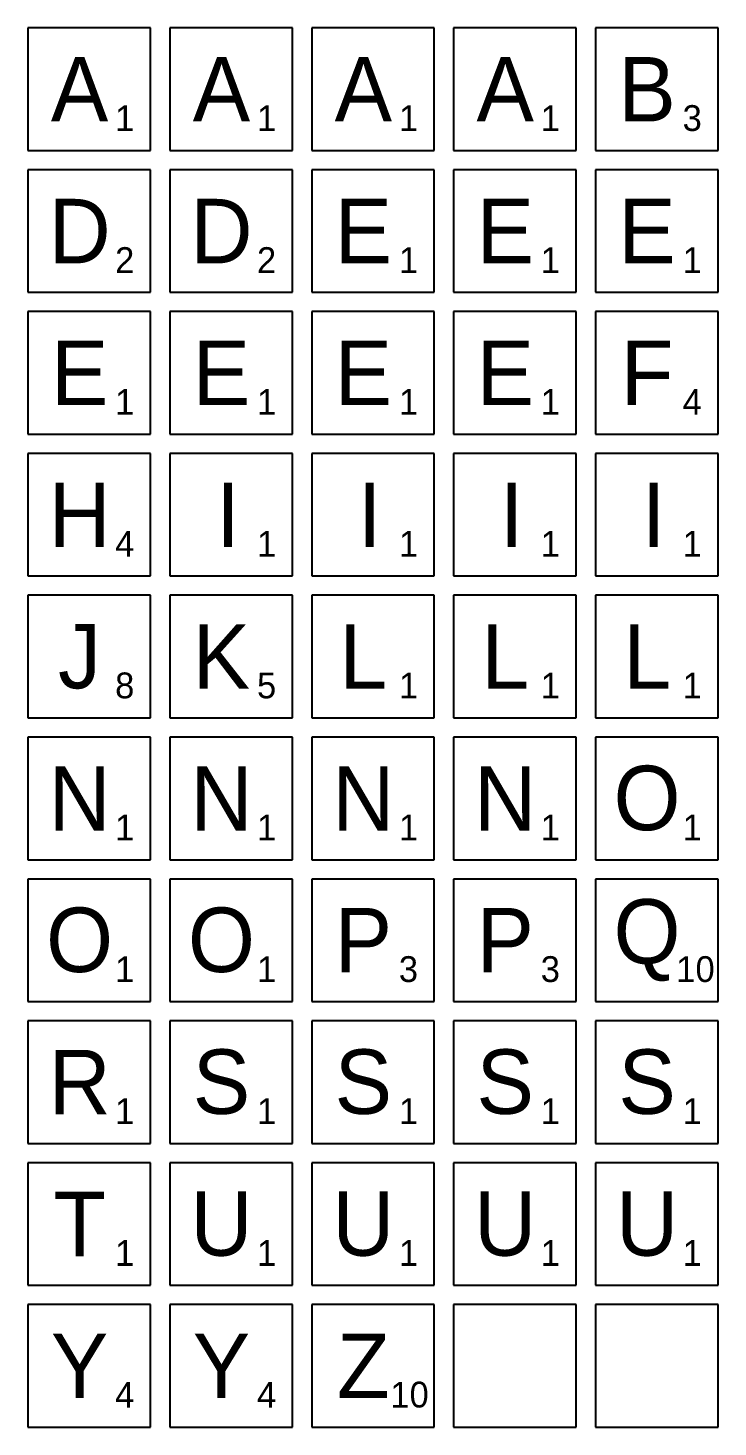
# Model space of a CAD drawing. Header units: millimetres. Extents: x 0 to 217, y 0 to 217.
# Drawn here: x 110 to 217, y 0 to 217 of the extents above; entities that cross this region are included whole.
import ezdxf

# ---------------------------------------------------------------- set-up
doc = ezdxf.new("R2010")
doc.units = ezdxf.units.MM
doc.layers.get('0').update_dxf_attribs({"linetype": 'CONTINUOUS', "lineweight": 25, "true_color": 0x000000})
doc.layers.add('letter', color=7, linetype='CONTINUOUS', lineweight=25, true_color=0x000000)
doc.layers.add('score', color=7, linetype='CONTINUOUS', lineweight=25, true_color=0x000000)
doc.styles.add('textstyle0', font='')
doc.styles.add('textstyle10', font='')
doc.styles.add('textstyle104', font='')
doc.styles.add('textstyle105', font='')
doc.styles.add('textstyle107', font='')
doc.styles.add('textstyle108', font='')
doc.styles.add('textstyle109', font='')
doc.styles.add('textstyle11', font='')
doc.styles.add('textstyle110', font='')
doc.styles.add('textstyle111', font='')
doc.styles.add('textstyle112', font='')
doc.styles.add('textstyle113', font='')
doc.styles.add('textstyle115', font='')
doc.styles.add('textstyle116', font='')
doc.styles.add('textstyle117', font='')
doc.styles.add('textstyle12', font='')
doc.styles.add('textstyle120', font='')
doc.styles.add('textstyle121', font='')
doc.styles.add('textstyle123', font='')
doc.styles.add('textstyle128', font='')
doc.styles.add('textstyle129', font='')
doc.styles.add('textstyle131', font='')
doc.styles.add('textstyle132', font='')
doc.styles.add('textstyle133', font='')
doc.styles.add('textstyle134', font='')
doc.styles.add('textstyle135', font='')
doc.styles.add('textstyle14', font='')
doc.styles.add('textstyle140', font='')
doc.styles.add('textstyle141', font='')
doc.styles.add('textstyle143', font='')
doc.styles.add('textstyle144', font='')
doc.styles.add('textstyle145', font='')
doc.styles.add('textstyle15', font='')
doc.styles.add('textstyle152', font='')
doc.styles.add('textstyle153', font='')
doc.styles.add('textstyle154', font='')
doc.styles.add('textstyle155', font='')
doc.styles.add('textstyle157', font='')
doc.styles.add('textstyle16', font='')
doc.styles.add('textstyle174', font='')
doc.styles.add('textstyle175', font='')
doc.styles.add('textstyle176', font='')
doc.styles.add('textstyle177', font='')
doc.styles.add('textstyle179', font='')
doc.styles.add('textstyle18', font='')
doc.styles.add('textstyle180', font='')
doc.styles.add('textstyle181', font='')
doc.styles.add('textstyle182', font='')
doc.styles.add('textstyle185', font='')
doc.styles.add('textstyle186', font='')
doc.styles.add('textstyle187', font='')
doc.styles.add('textstyle188', font='')
doc.styles.add('textstyle190', font='')
doc.styles.add('textstyle193', font='')
doc.styles.add('textstyle194', font='')
doc.styles.add('textstyle196', font='')
doc.styles.add('textstyle197', font='')
doc.styles.add('textstyle27', font='')
doc.styles.add('textstyle28', font='')
doc.styles.add('textstyle30', font='')
doc.styles.add('textstyle31', font='')
doc.styles.add('textstyle32', font='')
doc.styles.add('textstyle33', font='')
doc.styles.add('textstyle34', font='')
doc.styles.add('textstyle35', font='')
doc.styles.add('textstyle36', font='')
doc.styles.add('textstyle40', font='')
doc.styles.add('textstyle47', font='')
doc.styles.add('textstyle48', font='')
doc.styles.add('textstyle50', font='')
doc.styles.add('textstyle51', font='')
doc.styles.add('textstyle52', font='')
doc.styles.add('textstyle53', font='')
doc.styles.add('textstyle54', font='')
doc.styles.add('textstyle59', font='')
doc.styles.add('textstyle60', font='')
doc.styles.add('textstyle62', font='')
doc.styles.add('textstyle7', font='')
doc.styles.add('textstyle73', font='')
doc.styles.add('textstyle74', font='')
doc.styles.add('textstyle75', font='')
doc.styles.add('textstyle76', font='')
doc.styles.add('textstyle77', font='')
doc.styles.add('textstyle78', font='')
doc.styles.add('textstyle8', font='')
doc.styles.add('textstyle80', font='')
doc.styles.add('textstyle81', font='')
doc.styles.add('textstyle82', font='')
doc.styles.add('textstyle83', font='')
doc.styles.add('textstyle84', font='')
doc.styles.add('textstyle85', font='')
doc.styles.add('textstyle86', font='')
doc.styles.add('textstyle87', font='')
doc.styles.add('textstyle88', font='')
doc.styles.add('textstyle9', font='')
doc.styles.add('textstyle90', font='')
doc.styles.add('textstyle91', font='')
doc.styles.add('textstyle97', font='')
doc.styles.get('textstyle0').set_extended_font_data('Eurostile')
doc.styles.get('textstyle10').set_extended_font_data('Eurostile')
doc.styles.get('textstyle104').set_extended_font_data('Eurostile')
doc.styles.get('textstyle105').set_extended_font_data('Eurostile')
doc.styles.get('textstyle107').set_extended_font_data('Eurostile')
doc.styles.get('textstyle108').set_extended_font_data('Eurostile')
doc.styles.get('textstyle109').set_extended_font_data('Eurostile')
doc.styles.get('textstyle11').set_extended_font_data('Eurostile')
doc.styles.get('textstyle110').set_extended_font_data('Eurostile')
doc.styles.get('textstyle111').set_extended_font_data('Eurostile')
doc.styles.get('textstyle112').set_extended_font_data('Eurostile')
doc.styles.get('textstyle113').set_extended_font_data('Eurostile')
doc.styles.get('textstyle115').set_extended_font_data('Eurostile')
doc.styles.get('textstyle116').set_extended_font_data('Eurostile')
doc.styles.get('textstyle117').set_extended_font_data('Eurostile')
doc.styles.get('textstyle12').set_extended_font_data('Eurostile')
doc.styles.get('textstyle120').set_extended_font_data('Eurostile')
doc.styles.get('textstyle121').set_extended_font_data('Eurostile')
doc.styles.get('textstyle123').set_extended_font_data('Eurostile')
doc.styles.get('textstyle128').set_extended_font_data('Eurostile')
doc.styles.get('textstyle129').set_extended_font_data('Eurostile')
doc.styles.get('textstyle131').set_extended_font_data('Eurostile')
doc.styles.get('textstyle132').set_extended_font_data('Eurostile')
doc.styles.get('textstyle133').set_extended_font_data('Eurostile')
doc.styles.get('textstyle134').set_extended_font_data('Eurostile')
doc.styles.get('textstyle135').set_extended_font_data('Eurostile')
doc.styles.get('textstyle14').set_extended_font_data('Eurostile')
doc.styles.get('textstyle140').set_extended_font_data('Eurostile')
doc.styles.get('textstyle141').set_extended_font_data('Eurostile')
doc.styles.get('textstyle143').set_extended_font_data('Eurostile')
doc.styles.get('textstyle144').set_extended_font_data('Eurostile')
doc.styles.get('textstyle145').set_extended_font_data('Eurostile')
doc.styles.get('textstyle15').set_extended_font_data('Eurostile')
doc.styles.get('textstyle152').set_extended_font_data('Eurostile')
doc.styles.get('textstyle153').set_extended_font_data('Eurostile')
doc.styles.get('textstyle154').set_extended_font_data('Eurostile')
doc.styles.get('textstyle155').set_extended_font_data('Eurostile')
doc.styles.get('textstyle157').set_extended_font_data('Eurostile')
doc.styles.get('textstyle16').set_extended_font_data('Eurostile')
doc.styles.get('textstyle174').set_extended_font_data('Eurostile')
doc.styles.get('textstyle175').set_extended_font_data('Eurostile')
doc.styles.get('textstyle176').set_extended_font_data('Eurostile')
doc.styles.get('textstyle177').set_extended_font_data('Eurostile')
doc.styles.get('textstyle179').set_extended_font_data('Eurostile')
doc.styles.get('textstyle18').set_extended_font_data('Eurostile')
doc.styles.get('textstyle180').set_extended_font_data('Eurostile')
doc.styles.get('textstyle181').set_extended_font_data('Eurostile')
doc.styles.get('textstyle182').set_extended_font_data('Eurostile')
doc.styles.get('textstyle185').set_extended_font_data('Eurostile')
doc.styles.get('textstyle186').set_extended_font_data('Eurostile')
doc.styles.get('textstyle187').set_extended_font_data('Eurostile')
doc.styles.get('textstyle188').set_extended_font_data('Eurostile')
doc.styles.get('textstyle190').set_extended_font_data('Eurostile')
doc.styles.get('textstyle193').set_extended_font_data('Eurostile')
doc.styles.get('textstyle194').set_extended_font_data('Eurostile')
doc.styles.get('textstyle196').set_extended_font_data('Eurostile')
doc.styles.get('textstyle197').set_extended_font_data('Eurostile')
doc.styles.get('textstyle27').set_extended_font_data('Eurostile')
doc.styles.get('textstyle28').set_extended_font_data('Eurostile')
doc.styles.get('textstyle30').set_extended_font_data('Eurostile')
doc.styles.get('textstyle31').set_extended_font_data('Eurostile')
doc.styles.get('textstyle32').set_extended_font_data('Eurostile')
doc.styles.get('textstyle33').set_extended_font_data('Eurostile')
doc.styles.get('textstyle34').set_extended_font_data('Eurostile')
doc.styles.get('textstyle35').set_extended_font_data('Eurostile')
doc.styles.get('textstyle36').set_extended_font_data('Eurostile')
doc.styles.get('textstyle40').set_extended_font_data('Eurostile')
doc.styles.get('textstyle47').set_extended_font_data('Eurostile')
doc.styles.get('textstyle48').set_extended_font_data('Eurostile')
doc.styles.get('textstyle50').set_extended_font_data('Eurostile')
doc.styles.get('textstyle51').set_extended_font_data('Eurostile')
doc.styles.get('textstyle52').set_extended_font_data('Eurostile')
doc.styles.get('textstyle53').set_extended_font_data('Eurostile')
doc.styles.get('textstyle54').set_extended_font_data('Eurostile')
doc.styles.get('textstyle59').set_extended_font_data('Eurostile')
doc.styles.get('textstyle60').set_extended_font_data('Eurostile')
doc.styles.get('textstyle62').set_extended_font_data('Eurostile')
doc.styles.get('textstyle7').set_extended_font_data('Eurostile')
doc.styles.get('textstyle73').set_extended_font_data('Eurostile')
doc.styles.get('textstyle74').set_extended_font_data('Eurostile')
doc.styles.get('textstyle75').set_extended_font_data('Eurostile')
doc.styles.get('textstyle76').set_extended_font_data('Eurostile')
doc.styles.get('textstyle77').set_extended_font_data('Eurostile')
doc.styles.get('textstyle78').set_extended_font_data('Eurostile')
doc.styles.get('textstyle8').set_extended_font_data('Eurostile')
doc.styles.get('textstyle80').set_extended_font_data('Eurostile')
doc.styles.get('textstyle81').set_extended_font_data('Eurostile')
doc.styles.get('textstyle82').set_extended_font_data('Eurostile')
doc.styles.get('textstyle83').set_extended_font_data('Eurostile')
doc.styles.get('textstyle84').set_extended_font_data('Eurostile')
doc.styles.get('textstyle85').set_extended_font_data('Eurostile')
doc.styles.get('textstyle86').set_extended_font_data('Eurostile')
doc.styles.get('textstyle87').set_extended_font_data('Eurostile')
doc.styles.get('textstyle88').set_extended_font_data('Eurostile')
doc.styles.get('textstyle9').set_extended_font_data('Eurostile')
doc.styles.get('textstyle90').set_extended_font_data('Eurostile')
doc.styles.get('textstyle91').set_extended_font_data('Eurostile')
doc.styles.get('textstyle97').set_extended_font_data('Eurostile')

msp = doc.modelspace()

# ---------------------------------------------------------------- linework, layer by layer
for p, q in [((129, 217), (110, 217)), ((110, 217), (110, 198)), ((129, 198), (129, 217)), ((151, 217), (132, 217)), ((132, 217), (132, 198)), ((151, 198), (151, 217)), ((173, 217), (154, 217)), ((154, 217), (154, 198)), ((173, 198), (173, 217)), ((195, 217), (176, 217)), ((176, 217), (176, 198)), ((195, 198), (195, 217)), ((217, 217), (198, 217)), ((198, 217), (198, 198)), ((217, 198), (217, 217)), ((110, 198), (129, 198)), ((132, 198), (151, 198)), ((154, 198), (173, 198)), ((176, 198), (195, 198)), ((198, 198), (217, 198)), ((129, 195), (110, 195)), ((110, 195), (110, 176)), ((129, 176), (129, 195)), ((151, 195), (132, 195)), ((132, 195), (132, 176)), ((151, 176), (151, 195)), ((173, 195), (154, 195)), ((154, 195), (154, 176)), ((173, 176), (173, 195)), ((195, 195), (176, 195)), ((176, 195), (176, 176)), ((195, 176), (195, 195)), ((217, 195), (198, 195)), ((198, 195), (198, 176)), ((217, 176), (217, 195)), ((110, 176), (129, 176)), ((132, 176), (151, 176)), ((154, 176), (173, 176)), ((176, 176), (195, 176)), ((198, 176), (217, 176)), ((129, 173), (110, 173)), ((110, 173), (110, 154)), ((129, 154), (129, 173)), ((151, 173), (132, 173)), ((132, 173), (132, 154)), ((151, 154), (151, 173)), ((173, 173), (154, 173)), ((154, 173), (154, 154)), ((173, 154), (173, 173)), ((195, 173), (176, 173)), ((176, 173), (176, 154)), ((195, 154), (195, 173)), ((217, 173), (198, 173)), ((198, 173), (198, 154)), ((217, 154), (217, 173)), ((110, 154), (129, 154)), ((132, 154), (151, 154)), ((154, 154), (173, 154)), ((176, 154), (195, 154)), ((198, 154), (217, 154)), ((129, 151), (110, 151)), ((110, 151), (110, 132)), ((129, 132), (129, 151)), ((151, 151), (132, 151)), ((132, 151), (132, 132)), ((151, 132), (151, 151)), ((173, 151), (154, 151)), ((154, 151), (154, 132)), ((173, 132), (173, 151)), ((195, 151), (176, 151)), ((176, 151), (176, 132)), ((195, 132), (195, 151)), ((217, 151), (198, 151)), ((198, 151), (198, 132)), ((217, 132), (217, 151)), ((110, 132), (129, 132)), ((132, 132), (151, 132)), ((154, 132), (173, 132)), ((176, 132), (195, 132)), ((198, 132), (217, 132)), ((129, 129), (110, 129)), ((110, 129), (110, 110)), ((129, 110), (129, 129)), ((151, 129), (132, 129)), ((132, 129), (132, 110)), ((151, 110), (151, 129)), ((173, 129), (154, 129)), ((154, 129), (154, 110)), ((173, 110), (173, 129)), ((195, 129), (176, 129)), ((176, 129), (176, 110)), ((195, 110), (195, 129)), ((217, 129), (198, 129)), ((198, 129), (198, 110)), ((217, 110), (217, 129)), ((110, 110), (129, 110)), ((132, 110), (151, 110)), ((154, 110), (173, 110)), ((176, 110), (195, 110)), ((198, 110), (217, 110)), ((129, 107), (110, 107)), ((110, 107), (110, 88)), ((129, 88), (129, 107)), ((151, 107), (132, 107)), ((132, 107), (132, 88)), ((151, 88), (151, 107)), ((173, 107), (154, 107)), ((154, 107), (154, 88)), ((173, 88), (173, 107)), ((195, 107), (176, 107)), ((176, 107), (176, 88)), ((195, 88), (195, 107)), ((217, 107), (198, 107)), ((198, 107), (198, 88)), ((217, 88), (217, 107)), ((110, 88), (129, 88)), ((132, 88), (151, 88)), ((154, 88), (173, 88)), ((176, 88), (195, 88)), ((198, 88), (217, 88)), ((129, 85), (110, 85)), ((110, 85), (110, 66)), ((129, 66), (129, 85)), ((151, 85), (132, 85)), ((132, 85), (132, 66)), ((151, 66), (151, 85)), ((173, 85), (154, 85)), ((154, 85), (154, 66)), ((173, 66), (173, 85)), ((195, 85), (176, 85)), ((176, 85), (176, 66)), ((195, 66), (195, 85)), ((217, 85), (198, 85)), ((198, 85), (198, 66)), ((217, 66), (217, 85)), ((110, 66), (129, 66)), ((132, 66), (151, 66)), ((154, 66), (173, 66)), ((176, 66), (195, 66)), ((198, 66), (217, 66)), ((129, 63), (110, 63)), ((110, 63), (110, 44)), ((129, 44), (129, 63)), ((151, 63), (132, 63)), ((132, 63), (132, 44)), ((151, 44), (151, 63)), ((173, 63), (154, 63)), ((154, 63), (154, 44)), ((173, 44), (173, 63)), ((195, 63), (176, 63)), ((176, 63), (176, 44)), ((195, 44), (195, 63)), ((217, 63), (198, 63)), ((198, 63), (198, 44)), ((217, 44), (217, 63)), ((110, 44), (129, 44)), ((132, 44), (151, 44)), ((154, 44), (173, 44)), ((176, 44), (195, 44)), ((198, 44), (217, 44)), ((129, 41), (110, 41)), ((110, 41), (110, 22)), ((129, 22), (129, 41)), ((151, 41), (132, 41)), ((132, 41), (132, 22)), ((151, 22), (151, 41)), ((173, 41), (154, 41)), ((154, 41), (154, 22)), ((173, 22), (173, 41)), ((195, 41), (176, 41)), ((176, 41), (176, 22)), ((195, 22), (195, 41)), ((217, 41), (198, 41)), ((198, 41), (198, 22)), ((217, 22), (217, 41)), ((110, 22), (129, 22)), ((132, 22), (151, 22)), ((154, 22), (173, 22)), ((176, 22), (195, 22)), ((198, 22), (217, 22)), ((129, 19), (110, 19)), ((110, 19), (110, 0)), ((129, 0), (129, 19)), ((151, 19), (132, 19)), ((132, 19), (132, 0)), ((151, 0), (151, 19)), ((173, 19), (154, 19)), ((154, 19), (154, 0)), ((173, 0), (173, 19)), ((195, 19), (176, 19)), ((176, 19), (176, 0)), ((195, 0), (195, 19)), ((217, 19), (198, 19)), ((198, 19), (198, 0)), ((217, 0), (217, 19)), ((110, 0), (129, 0)), ((132, 0), (151, 0)), ((154, 0), (173, 0)), ((176, 0), (195, 0)), ((198, 0), (217, 0))]:
    msp.add_line(p, q)

# ---------------------------------------------------------------- texts
at = {"layer": 'letter', "char_height": 10, "attachment_point": 5}
for s, insert, style in [('A', (118, 207.5), 'textstyle88'), ('A', (140, 207.5), 'textstyle90'), ('A', (162, 207.5), 'textstyle84'), ('A', (184, 207.5), 'textstyle86'), ('B', (206, 207.5), 'textstyle81'), ('D', (118, 185.5), 'textstyle80'), ('D', (140, 185.5), 'textstyle78'), ('E', (162, 185.5), 'textstyle76'), ('E', (184, 185.5), 'textstyle74'), ('E', (206, 185.5), 'textstyle117'), ('E', (118, 163.5), 'textstyle97'), ('E', (140, 163.5), 'textstyle113'), ('E', (162, 163.5), 'textstyle111'), ('E', (184, 163.5), 'textstyle109'), ('F', (206, 163.5), 'textstyle104'), ('H', (118, 141.5), 'textstyle123'), ('I', (141, 141.5), 'textstyle121'), ('I', (163, 141.5), 'textstyle135'), ('I', (185, 141.5), 'textstyle133'), ('I', (207, 141.5), 'textstyle128'), ('J', (118, 119.5), 'textstyle190'), ('K', (140, 119.5), 'textstyle188'), ('L', (162, 119.5), 'textstyle186'), ('L', (184, 119.5), 'textstyle0'), ('L', (206, 119.5), 'textstyle193'), ('N', (118, 97.5), 'textstyle14'), ('N', (140, 97.5), 'textstyle12'), ('N', (162, 97.5), 'textstyle10'), ('N', (184, 97.5), 'textstyle8'), ('O', (206, 97.5), 'textstyle15'), ('O', (118, 75.5), 'textstyle40'), ('O', (140, 75.5), 'textstyle36'), ('P', (162, 75.5), 'textstyle34'), ('P', (184, 75.5), 'textstyle32'), ('Q', (206, 75.5), 'textstyle27'), ('S', (140, 53.5), 'textstyle60'), ('S', (162, 53.5), 'textstyle54'), ('S', (184, 53.5), 'textstyle52'), ('S', (206, 53.5), 'textstyle47'), ('R', (118, 53.5), 'textstyle62'), ('T', (118, 31.5), 'textstyle157'), ('U', (140, 31.5), 'textstyle155'), ('U', (162, 31.5), 'textstyle153'), ('U', (184, 31.5), 'textstyle145'), ('U', (206, 31.5), 'textstyle140'), ('Y', (118, 9.5), 'textstyle179'), ('Y', (140, 9.5), 'textstyle177'), ('Z', (162, 9.5), 'textstyle175')]:
    msp.add_mtext(s, dxfattribs=dict(at, insert=insert, style=style))
at = {"layer": 'score', "char_height": 4, "attachment_point": 5}
for s, insert, style in [('1', (125, 203), 'textstyle91'), ('1', (147, 203), 'textstyle85'), ('1', (169, 203), 'textstyle87'), ('1', (191, 203), 'textstyle82'), ('3', (213, 203), 'textstyle83'), ('2', (125, 181), 'textstyle77'), ('2', (147, 181), 'textstyle75'), ('1', (169, 181), 'textstyle73'), ('1', (191, 181), 'textstyle115'), ('1', (213, 181), 'textstyle116'), ('1', (125, 159), 'textstyle112'), ('1', (147, 159), 'textstyle110'), ('1', (169, 159), 'textstyle108'), ('1', (191, 159), 'textstyle105'), ('4', (213, 159), 'textstyle107'), ('4', (125, 137), 'textstyle120'), ('1', (147, 137), 'textstyle134'), ('1', (169, 137), 'textstyle132'), ('1', (191, 137), 'textstyle129'), ('1', (213, 137), 'textstyle131'), ('8', (125, 115), 'textstyle187'), ('5', (147, 115), 'textstyle185'), ('1', (169, 115), 'textstyle197'), ('1', (191, 115), 'textstyle194'), ('1', (213, 115), 'textstyle196'), ('1', (125, 93), 'textstyle11'), ('1', (147, 93), 'textstyle9'), ('1', (169, 93), 'textstyle7'), ('1', (191, 93), 'textstyle16'), ('1', (213, 93), 'textstyle18'), ('1', (125, 71), 'textstyle35'), ('1', (147, 71), 'textstyle33'), ('3', (169, 71), 'textstyle31'), ('3', (191, 71), 'textstyle28'), ('1', (212, 71), 'textstyle30'), ('0', (215, 71), 'textstyle180'), ('1', (125, 49), 'textstyle59'), ('1', (147, 49), 'textstyle53'), ('1', (169, 49), 'textstyle51'), ('1', (191, 49), 'textstyle48'), ('1', (213, 49), 'textstyle50'), ('1', (125, 27), 'textstyle154'), ('1', (147, 27), 'textstyle152'), ('1', (169, 27), 'textstyle144'), ('1', (191, 27), 'textstyle141'), ('1', (213, 27), 'textstyle143'), ('4', (125, 5), 'textstyle176'), ('4', (147, 5), 'textstyle174'), ('1', (167.66, 5), 'textstyle182'), ('0', (170.66, 5), 'textstyle181')]:
    msp.add_mtext(s, dxfattribs=dict(at, insert=insert, style=style))

doc.saveas('drawing.dxf')
